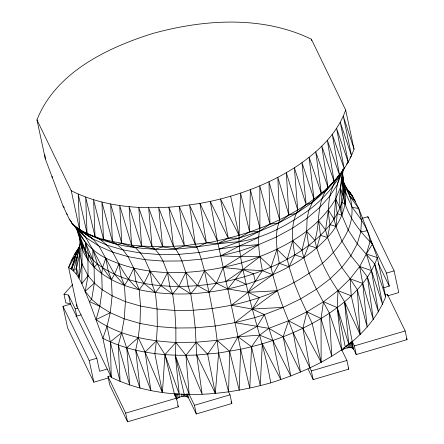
<?xml version="1.0" encoding="UTF-8"?>
<svg xmlns="http://www.w3.org/2000/svg" width="444" height="444" viewBox="0 0 444 444"><rect width="100%" height="100%" fill="white"/><g stroke="black" fill="none" stroke-linecap="round" stroke-linejoin="round"><path stroke-width="0.67" d="M347.247 189.71L349.933 192.407L352.669 196.265L358.746 208.563L367.454 230.752L377.317 257.642L385.692 296.714C366.827 343.906 316.3 368.448 270.668 382.878C219.031 397.28 160.772 401.265 111.272 377.372L102.891 338.3L89.316 301.576L91.658 299.4L94.344 283.1L94.1 267.288L92.874 259.729L92.885 249.733L85.709 237.473L75.724 226.823M342.735 169.741L340.348 187.579L341.919 202.392L341.908 215.368L348.151 229.925L357.259 243.756L374.764 264.136L385.692 296.714M346.442 189.521L350.066 196.592L358.746 208.563L361.494 220.091L360.817 231.796L357.259 243.756L350.882 255.716L341.825 267.443L330.264 278.693L316.439 289.244L300.627 298.868L283.161 307.381L264.385 314.607L254.623 317.693L235.015 322.633L215.09 326.04L195.243 327.844L175.857 328.011L157.32 326.534L139.988 323.443L124.198 318.803L110.267 312.704L99.845 306.282L89.316 301.576L81.846 283.683L82.046 248.568L80.858 241.064L79.487 235.919C81.663 267.105 112.021 283.483 139.188 289.721C174.542 297.447 211.544 294.167 246.148 284.354C276.279 275.163 305.744 260.745 327.506 237.473C341.436 222.327 350.577 200.472 343.062 180.17M76.845 228.388L85.409 242.579L88.917 255.4L87.945 260.079L88.045 275.713L81.846 283.683L78.915 278.033L79.876 253.208L79.97 238.101L79.487 235.919M341.475 172.083C335.553 185.031 334.709 199.667 337.285 213.542L341.908 215.368C336.941 200.255 341.708 184.354 343.279 169.059M176.29 399.095C179.454 396.731 185.215 394.472 188.434 397.713L196.298 413.963L231.873 403.507L230.014 394.827L228.588 391.886L229.653 351.365L238.001 336.768L257.087 326.407L264.385 314.607L252.281 309.057L231.335 305.3L212.293 308.552L193.329 310.278L174.803 310.434L157.087 309.024L140.526 306.077L125.441 301.643L112.127 295.809L102.17 289.677L94.344 283.1L88.045 275.713L82.001 263.925L79.876 253.208L80.142 248.601M343.201 169.364L337.151 184.793L329.609 196.37L319.53 207.603L307.12 218.259L292.635 228.122L276.368 236.991L258.652 244.683L239.843 251.043L220.718 255.866L201.293 259.185L181.935 260.944L163.037 261.105L144.955 259.668L128.055 256.654L112.659 252.131L99.073 246.181L85.709 237.473L77.966 230.07L71.939 223.21L69.231 219.064L62.993 205.877L45.344 158.946L36.963 119.874C55.622 72.672 106.432 48.141 151.987 33.711C203.596 19.342 261.96 15.229 311.388 39.216L345.671 110.051C336.807 135.07 316.067 153.652 294.372 167.793C268.725 184.071 239.882 194.905 210.284 201.398L217.371 240.742L223.238 267.488L225.846 281.418L227.85 288.966L240.637 349.267L249.794 388.167L251.532 346.742L259.651 335.137L268.842 328.344L288.556 320.757L306.898 311.816L323.498 301.709L338.012 290.631L350.15 278.815L359.668 266.505L366.361 253.946L372.377 244.1C360.966 232.578 350.444 219.847 345.232 204.212C342.18 194.844 342.091 184.793 342.185 175.025M342.996 179.315C343.528 189.333 347.93 198.424 352.197 207.315C359.834 217.66 368.426 228.194 370.096 241.392L366.361 253.946L377.317 257.642C368.942 281.363 349.722 299.323 329.404 313.164C302.58 330.941 272 342.518 240.637 349.267L239.211 390.226L229.653 351.365L217.083 340.343C214.524 316.811 209.168 293.8 204.479 270.696C201.953 261.821 199.922 252.619 195.371 244.505L179.226 206.343C142.835 209.773 104.384 207.453 71.251 190.709L36.963 119.874M308.058 369.025L313.181 379.609L348.756 369.153L346.892 360.473L341.625 349.583L337.251 307.603L338.012 290.631C327.467 275.424 318.997 258.569 314.818 240.47C320.241 224.259 316.417 205.899 325.724 190.953C330.858 182.689 339.649 177.395 344.189 168.542C348.235 162.487 351.654 156.011 354.051 149.123L345.671 110.051M82.001 263.925L78.915 278.033L76.196 273.915L77.189 256.41L80.22 243.329M342.851 181.008L343.784 182.828C352.425 197.125 354.928 214.358 348.151 229.925C342.346 242.968 332.956 253.901 322.355 263.314C296.298 284.937 264.208 298.129 231.335 305.3L248.024 292.319L272.771 274.736L279.304 263.336C298.473 253.863 316.744 241.53 330.086 224.592C335.192 217.887 339.427 210.473 341.919 202.392C345.016 192.84 343.778 182.739 342.535 172.988M343.34 169.153C335.575 185.475 323.143 199.012 308.957 210.034C287.973 224.914 264.752 238.073 238.939 241.764C210.9 243.44 183.411 250.999 155.128 249.278C137.612 248.074 119.614 246.864 103.491 239.283L101.92 202.053L112.443 241.636L116.994 244.428L123.01 249.905L128.055 256.654L133.772 268.248L135.964 281.646L139.188 289.721L140.526 306.077L139.988 323.443L138.223 337.618L145.088 352.086L162.404 392.535L164.94 354.612L156.421 340.864L157.32 326.534L157.087 309.024L155.361 292.602L152.264 284.743L150.089 271.156L144.955 259.668L140.559 253.03L135.42 247.708L131.585 245.049C111.155 241.186 87.413 238.411 71.939 223.21L73.36 224.564M215.301 393.378L207.642 354.245L217.083 340.343L196.242 342.235L175.891 342.413L164.94 354.612L179.232 394.072L175.319 355.2L175.891 342.413L175.857 328.011L174.803 310.434L172.655 293.978L169.763 286.286L167.543 272.549L163.037 261.105L159.335 254.529L155.128 249.278L152.053 246.675L148.646 207.731L162.665 246.814L155.128 249.278L141.675 246.087L135.42 247.708L121.823 243.562L119.719 205.505L131.585 245.049L141.675 246.087L162.665 246.814L184.377 245.721L196.831 247.186L206.388 242.84L218.01 243.562L238.861 238.156L259.363 231.374L269.935 224.159L278.677 222.988L296.409 213.32L312.199 202.569L325.724 190.953L334.049 181.185L321.817 146.104L327.977 187.324C308.48 205.572 284.687 218.626 259.912 228.238C246.076 233.483 231.84 237.634 217.371 240.742C203.679 244.672 188.75 243.04 175.73 249.101L162.665 246.814L158.713 207.67L173.454 246.492L175.73 249.101L178.96 254.357L181.935 260.944L185.792 272.394L188.112 286.241L190.742 293.828L193.329 310.278L195.243 327.844L196.72 355.017L215.301 393.378L218.637 353.024L217.083 340.343L238.001 336.768L259.651 335.137L272.855 340.476L290.82 376.107L283.178 336.763L288.556 320.757C281.274 303.402 275.108 285.536 271.007 267.155L276.967 249.262L276.368 236.991L277.023 229.481L279.62 219.741L277.844 177.356L288.911 215.001L278.677 222.988L259.363 231.374L238.939 241.764L219.236 249.084L199.056 252.531L178.96 254.357L159.335 254.529L140.559 253.03L123.01 249.905L107.021 245.205L92.913 239.027L79.032 229.986L74.742 226.268L92.913 239.027L99.073 246.181L114.485 274.231L124.459 285.392L125.441 301.643L124.198 318.803L121.645 332.75L118.276 345.038L120.108 381.546L110.312 341.863L107.021 326.34L110.267 312.704L112.127 295.809L111.461 279.703L108.264 271.068L105.789 258.136C92.13 251.31 81.929 239.915 75.019 226.484M366.361 253.946L371.473 270.618L378.454 312.06L367.454 277.062L359.668 266.505L350.882 255.716L342.058 241.353L335.958 226.529L333.999 219.097L335.658 198.868L340.348 187.579L343.24 196.847M337.285 213.542L335.958 226.529L330.086 224.592C326.418 207.071 329.015 187.995 340.076 173.549M270.668 382.878C265.778 352.02 255.261 322.61 248.024 292.319L262.404 270.673C259.801 256.765 256.876 242.324 259.912 228.238L259.818 185.836L269.935 224.159L268.997 181.74L279.62 219.741M107.021 326.34L102.891 338.3C131.69 352.974 164.829 356.393 196.72 355.017L202.131 394.216L185.931 355.333L175.891 342.413C148.085 341.081 119.381 335.636 96.065 319.602L99.845 306.282L102.17 289.677L101.737 273.709L102.57 267.582L105.789 258.136C148.024 278.432 197.636 274.986 241.703 262.831C278.061 251.454 315.678 232.85 335.658 198.868L339.926 207.97M374.764 264.136L382.589 304.395L371.473 270.618L359.668 266.505L362.726 283.439L367.194 327.117L357.315 289.71L350.15 278.815L341.825 267.443L333.4 252.558L327.506 237.473L325.574 230.003L328.371 210.045L333.999 219.097M99.845 306.282L91.658 299.4L85.193 291.258L88.045 275.713M78.466 248.046L79.648 246.453C74.969 252.869 71.262 259.984 68.604 267.466L76.984 306.538L111.272 377.372L110.312 341.863L121.645 332.75L140.004 388.223L135.709 350.161L138.223 337.618L126.756 347.807L129.709 385.17L118.276 345.038M330.086 224.592L327.506 237.473L320.474 235.303L318.642 220.89L325.574 230.003M78.915 278.033L76.518 268.115L79.876 253.208M341.625 349.583L329.404 313.164L316.439 289.244L309.141 273.393L303.824 257.809L301.959 250.277L306.66 231.18L307.12 218.259L308.957 210.034L313.986 199.079L309.118 157.315L321.278 193.301L312.199 202.569L306.138 204.645L296.409 213.32C290.565 226.407 292.374 241.214 294.822 254.878L289.072 266.794L294.039 282.589L300.627 298.868L312.176 323.521L321.14 362.271L302.886 328.266L288.556 320.757L293.201 332.684L311.322 370.929L313.181 379.609M76.196 273.915L73.443 270.929L78.777 251.099M76.779 228.649C80.27 244.289 88.689 259.03 102.57 267.582C117.399 277.334 134.837 282.256 152.264 284.743C195.482 290.176 240.071 281.99 279.304 263.336L289.072 266.794L287.257 259.235L292.674 240.698L301.959 250.277M320.474 235.303L316.722 247.968L308.636 245.471L306.66 231.18L314.818 240.47M79.643 246.864L76.029 254.684L72.289 267.238L70.973 269.014L68.604 267.466L77.939 251.093M344.561 167.316L344.189 168.542L336.713 178.71L325.724 190.953L321.278 193.301L315.74 151.793L327.977 187.324M77.683 230.48L82.895 246.043L82.046 248.568L79.97 238.101M79.715 246.62L74.448 254.49L76.029 254.684L70.973 269.014L73.443 270.929L76.518 268.115M308.636 245.471L303.824 257.809L294.822 254.878M297.763 209.957L296.409 213.32L288.911 215.001L286.313 172.699L297.763 209.957L294.372 167.793L306.138 204.645L301.987 162.659L313.986 199.079M219.236 249.084L239.272 246.07L258.652 244.683L240.659 256.649L223.238 267.488L216.406 283.205L209.263 292.141L197.491 285.62L185.792 272.394L178.854 286.463L172.655 293.978L160.883 285.714L150.089 271.156L143.939 283.389L139.188 289.721C126.451 280.319 120.013 265.656 112.659 252.131C108.009 245.71 102.175 240.049 95.01 236.513L85.67 197.092L87.046 233.339L100.211 239.494L116.994 244.428L121.823 243.562L110.645 203.974L112.443 241.636M77.189 256.41L72.289 267.238L73.443 270.929M361.494 220.091L362.615 218.037M350.039 157.942L351.498 155.611L343.295 116.162L354.051 149.123M101.737 273.709L97.43 263.797L92.885 249.733L102.57 267.582L111.461 279.703L114.485 274.231L118.903 263.88L121.195 277.056L124.459 285.392L128.366 279.531L133.772 268.248L143.939 283.389L155.361 292.602L160.883 285.714L167.543 272.549L178.854 286.463L190.742 293.828L197.491 285.62L204.479 270.696L216.406 283.205L227.85 288.966L242.973 269.552L259.862 256.693L271.007 267.155M71.157 260.978L76.029 254.684M346.57 164.091L348.207 162.099L340.254 122.267L351.498 155.611M339.46 174.914L334.049 181.185L327.333 140.287L339.46 174.914L332.256 134.354L344.189 168.542L336.574 128.338L348.207 162.099M107.237 369.036L99.611 371.278L96.82 358.253L70.391 303.752L65.867 302.891L64.008 294.211L72.694 284.532M97.43 263.797L94.1 267.288L88.917 255.4M85.193 291.258L94.344 283.1M341.453 350.549C343.717 348.507 346.958 347.852 349.916 347.569C353.962 347.175 354.767 351.859 356.216 354.584L407.037 339.649L405.172 330.969L387.473 294.405L384.931 295.149M225.846 281.418L242.973 269.552L262.404 270.673L272.771 274.736M218.01 243.562L228.266 238.217L238.861 238.156L249.589 231.951L259.363 231.374M96.065 319.602L110.267 312.704M258.624 237.473L239.272 246.07L220.718 255.866L240.659 256.649L259.862 256.693M108.275 377.961L93.851 382.201L67.632 328.033L62.976 306.327L70.602 304.084M362.809 218.204L367.887 216.711L394.111 270.879L398.762 292.579L387.618 295.859M64.008 294.211L68.531 295.071L75.197 308.846L77.739 308.097M75.935 316.361L81.013 314.868M62.976 306.327L89.2 360.495L96.82 358.253M370.818 240.742L386.485 273.116L394.111 270.879M383.561 287.817L389.277 286.141L386.485 273.116M164.94 354.612L174.348 393.761L176.49 398.179L178.349 406.865L127.533 421.8L109.835 385.237L107.97 376.556L110.512 375.807M107.97 376.556L125.669 413.12L176.49 398.179M321.14 362.271L321.029 318.481L323.498 301.709L337.251 307.603L348.812 344.228L344.544 301.82L360.145 334.41L351.243 295.848L338.012 290.631L344.544 301.82L352.214 341.48L354.356 345.904L405.172 330.969M184.177 394.283L175.319 355.2L189.172 394.394L194.439 405.283L230.014 394.827M311.322 370.929L346.892 360.473M240.637 349.267L218.637 353.024L196.72 355.017M360.817 231.796L367.454 230.752M283.161 307.381L252.281 309.057L235.015 322.633L268.842 328.344L283.178 336.763L300.516 372.205L293.201 332.684M223.238 267.488L242.973 269.552L253.541 273.876L255.256 281.479M227.85 288.966L248.024 292.319L277.345 290.726L252.281 309.057L259.401 297.63L248.024 292.319C244 273.554 238.583 254.628 239.027 235.287L240.598 193.09L249.589 231.951L250.333 189.627L259.912 228.238M352.197 207.315L358.746 208.563M85.403 233.011L92.913 239.027L77.234 228.216L85.403 233.011L87.046 233.339L78.216 194.072L79.626 229.776L85.403 233.011L100.211 239.494L103.491 239.283L93.584 199.756L95.01 236.513M235.215 279.259L246.148 284.354M341.919 202.392L345.232 204.212L342.529 173.665M238.001 336.768L251.532 346.742L260.295 385.714L262.293 343.806L280.858 379.67L272.855 340.476L264.385 314.607M348.912 191.497L349.933 192.407L347.225 189.866M350.066 196.592L355.505 201.448L344.794 185.914M287.257 259.235L276.967 249.262L279.304 263.336M71.939 223.21L85.709 237.473M207.642 354.245L196.242 342.235L185.931 355.333L189.172 394.394M350.144 193.284L352.669 196.265L344.849 185.897M62.993 205.877L64.275 207.431M347.547 189.804L352.669 196.265M69.231 219.064L71.728 222.205M75.053 226.401L77.966 230.07M66.345 213.475L67.172 214.552M378.127 263.103L389.277 286.141M406.432 338.411L407.037 339.649M348.174 367.948L348.756 369.153M230.969 401.642L231.873 403.507M177.767 405.661L178.349 406.865M217.371 240.742L199.955 203.43L179.226 206.343L184.377 245.721L168.92 207.204L173.454 246.492M92.874 259.729L85.409 242.579L85.587 250.832L87.945 260.079L82.895 246.043M85.587 250.832L78.172 231.757L80.858 241.064M135.709 350.161L150.927 390.681L145.088 352.086L156.421 340.864L154.845 353.568L162.404 392.535M77.267 229.698L79.265 235.298M152.053 246.675L138.761 207.387L141.675 246.087L129.104 206.643L131.585 245.049M342.935 180.242L343.784 182.828L343.168 180.669L342.546 173.537M218.637 353.024L228.588 391.886M387.473 294.405L387.762 295.737M367.887 216.711L368.181 218.065M311.388 39.216L311.677 40.565M354.356 345.904L356.216 354.584M352.02 341.825L353.596 349.167M351.648 341.841L353.08 348.518M350.971 342.002L352.259 348.013M350.033 342.346L351.176 347.691M349.056 343.562L349.916 347.569M347.846 344.322L348.562 347.658M346.631 345.282L347.202 347.952M344.372 347.363L344.661 348.701M343.101 347.846L343.39 349.178M230.652 196.215L239.027 235.287L220.529 198.99L228.266 238.217L210.284 201.398L199.955 203.43L206.388 242.84L189.588 205.084L195.371 244.505M194.439 405.283L196.298 413.963M187.718 394.372L188.434 397.713M187.207 393.723L187.923 397.064M186.524 393.889L187.096 396.559M185.586 394.233L186.019 396.237M184.327 394.111L184.76 396.115M182.972 394.2L183.4 396.203M181.468 393.828L182.04 396.498M178.782 393.906L179.498 397.247M177.372 393.717L178.227 397.724M176.135 393.678L177.134 398.357M175.147 393.75L176.146 398.429M174.464 393.884L174.897 395.887M125.669 413.12L127.533 421.8M71.251 190.709L79.626 229.776M89.2 360.495L93.851 382.201M75.197 308.846L76.773 316.189M68.531 295.071L70.391 303.752M343.168 180.669L345.859 193.29L343.895 191.358L342.024 179.792M337.251 307.603L345.282 346.931M309.895 367.987L302.886 328.266L306.898 311.816L321.029 318.481L331.74 356.121L329.404 313.164M367.454 277.062L373.31 319.652L362.726 283.439L350.15 278.815L351.243 295.848M44.794 154.839L45.344 158.946M76.723 304.495L76.984 306.538M342.563 175.929L342.824 177.961M357.315 289.71L360.145 334.41M52.109 176.268L52.159 177.617"/></g></svg>
